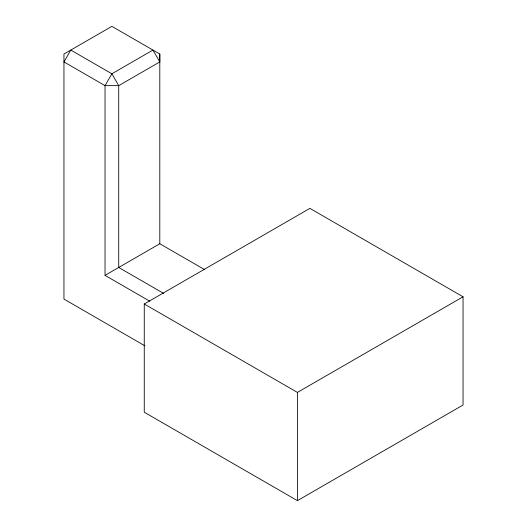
<?xml version="1.0" encoding="UTF-8"?>
<svg xmlns="http://www.w3.org/2000/svg" width="527" height="527" viewBox="0 0 527 527"><rect width="100%" height="100%" fill="white"/><g stroke="black" fill="none" stroke-linecap="round" stroke-linejoin="round"><path stroke-width="0.79" d="M163.614 293.381L118.72 267.466L118.72 85.637L111.876 73.78L70.796 50.065L63.951 61.922L105.031 85.637L118.72 85.637L159.8 61.922L152.955 50.065L111.876 73.78L105.031 85.637L105.031 275.371L159.8 243.751L159.8 54.017L111.876 26.35L63.951 54.017L63.951 299.086L144.971 345.864M144.26 303.993L309.889 208.369L463.049 296.793L463.049 405.019L297.412 500.65L144.26 412.226L144.26 303.993L297.412 392.417L463.049 296.793M159.8 243.751L204.687 269.666M105.031 275.371L149.839 301.24M297.412 392.417L297.412 500.65M159.8 54.017L159.8 61.922"/></g></svg>
